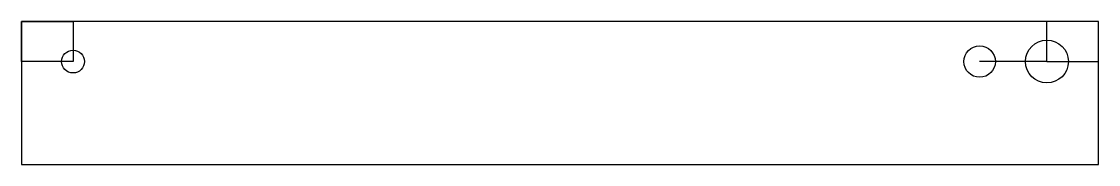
# Model space of a CAD drawing. Header units: millimetres. Extents: x 3 to 191, y 0 to 25.
import ezdxf

# ---------------------------------------------------------------- set-up
doc = ezdxf.new("R2010")
doc.units = ezdxf.units.MM
doc.layers.get('0').update_dxf_attribs({"linetype": 'CONTINUOUS'})

msp = doc.modelspace()

# ---------------------------------------------------------------- linework, layer by layer
for q in [(182, 25), (170.25, 18), (191, 18)]:
    msp.add_line((182, 18), q)
for points in [[(3, 0), (191, 0), (191, 25), (3, 25)], [(3, 0), (191, 0), (191, 25), (3, 25)], [(3, 25), (12, 25), (12, 18), (3, 18)]]:
    msp.add_lwpolyline(points, close=True)
for centre, radius in [((170.25, 18), 2.75), ((182, 18), 3.75), ((12, 18), 2)]:
    msp.add_circle(centre, radius)

doc.saveas('drawing.dxf')
